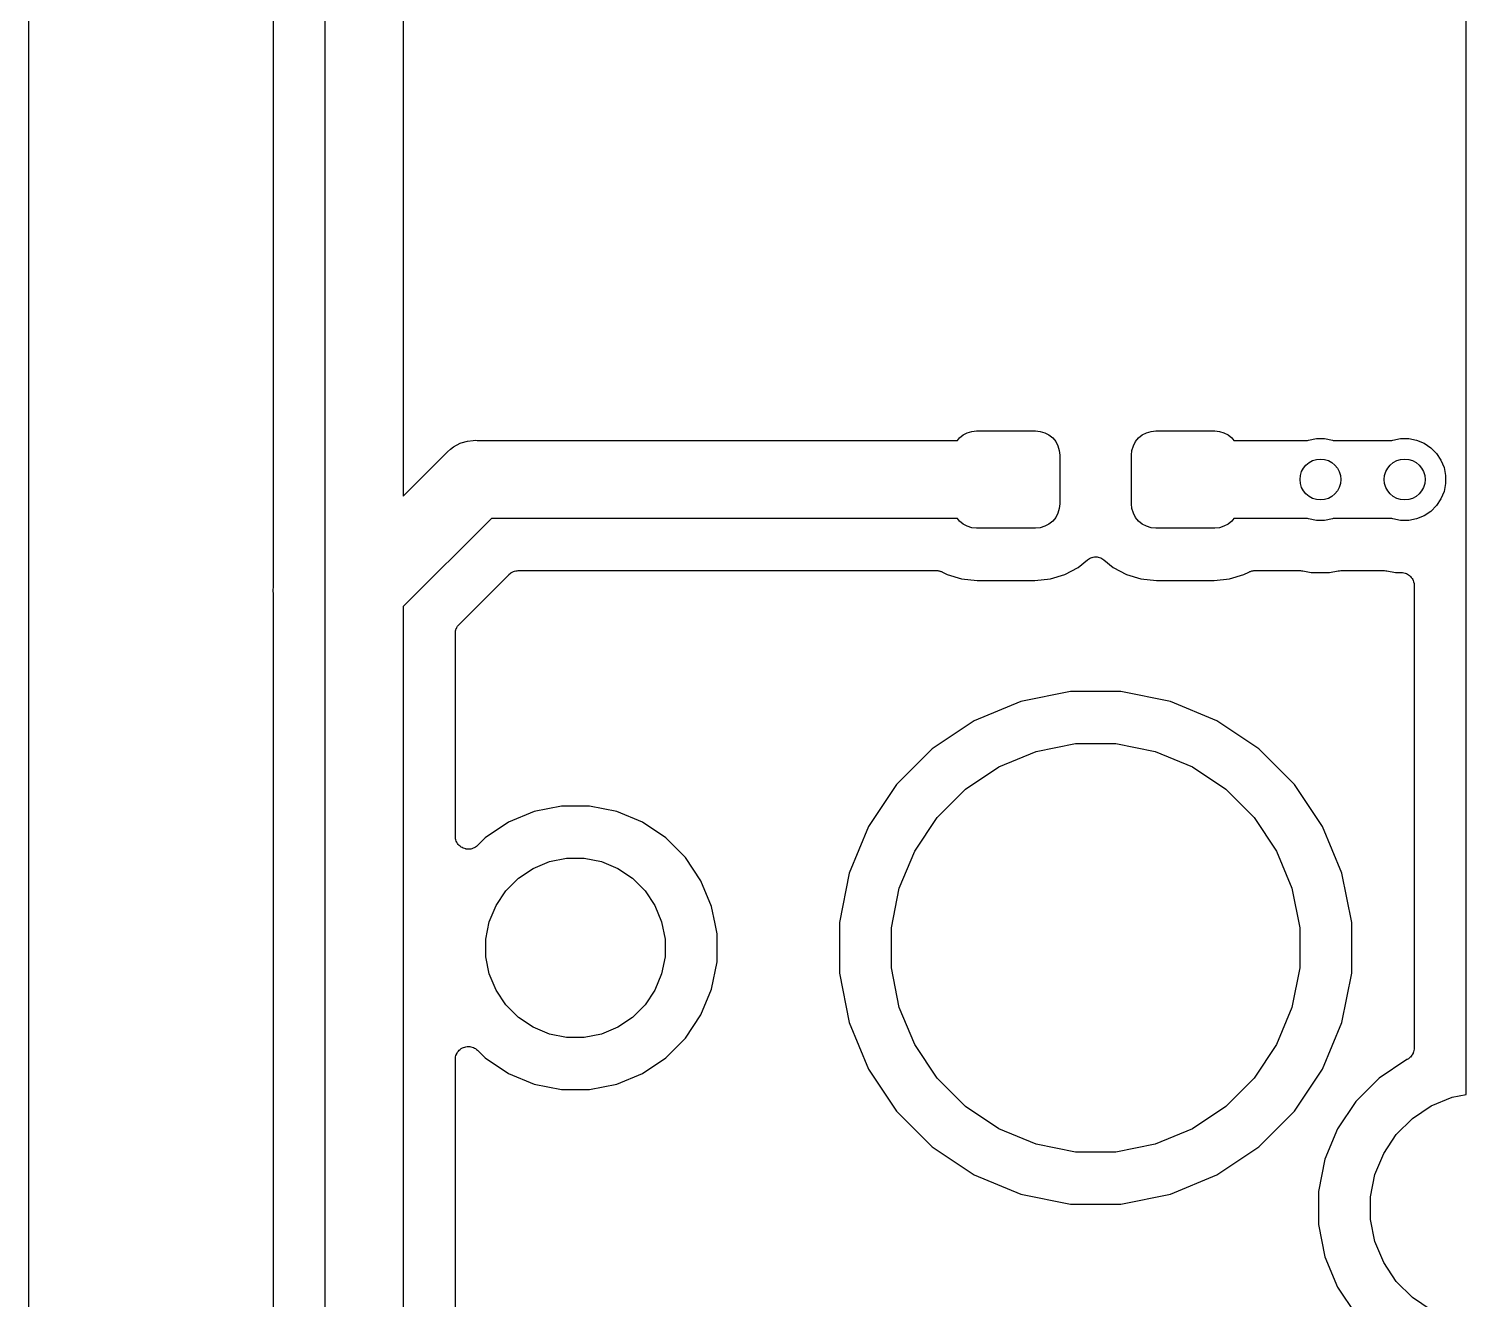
# Model space of a CAD drawing. Extents: x 1.17 to 5.78, y -4.25 to -1.29.
# Drawn here: x 1.171 to 1.724, y -3.247 to -2.759 of the extents above; entities that cross this region are included whole.
import ezdxf

# ---------------------------------------------------------------- set-up
doc = ezdxf.new("R2010")
doc.units = 0
doc.header["$MEASUREMENT"] = 0
doc.layers.add('BLACK', color=7, linetype='CONTINUOUS')

msp = doc.modelspace()

# ---------------------------------------------------------------- linework, layer by layer
at = {"layer": 'BLACK', "linetype": 'CONTINUOUS'}
for p, q in [((1.17098, -4.19914), (1.17098, -1.77627)), ((1.285, -2.97426), (1.285, -2.21557)), ((1.265, -2.2168), (1.265, -2.97304)), ((1.315, -2.22104), (1.315, -2.93879)), ((1.72368, -3.13574), (1.72368, -2.50608)), ((1.33722, -2.91833), (1.33969, -2.91758)), ((1.33969, -2.91758), (1.3419, -2.91737)), ((1.3419, -2.91737), (1.34263, -2.91729)), ((1.3419, -2.91737), (1.3419, -2.91737)), ((1.34263, -2.91729), (1.34337, -2.91737)), ((1.34337, -2.91737), (1.52801, -2.91737)), ((1.52801, -2.91737), (1.5288, -2.91641)), ((1.5288, -2.91641), (1.53022, -2.91524)), ((1.53022, -2.91524), (1.53184, -2.91438)), ((1.53184, -2.91438), (1.53359, -2.91385)), ((1.53359, -2.91385), (1.53542, -2.91367)), ((1.53542, -2.91367), (1.55805, -2.91367)), ((1.55805, -2.91367), (1.55988, -2.91385)), ((1.55988, -2.91385), (1.56163, -2.91438)), ((1.56163, -2.91438), (1.56325, -2.91524)), ((1.56325, -2.91524), (1.56467, -2.91641)), ((1.56467, -2.91641), (1.56583, -2.91782)), ((1.56583, -2.91782), (1.56669, -2.91944)), ((1.59568, -2.91944), (1.59654, -2.91782)), ((1.59654, -2.91782), (1.5977, -2.91641)), ((1.5977, -2.91641), (1.59912, -2.91524)), ((1.59912, -2.91524), (1.60074, -2.91438)), ((1.60074, -2.91438), (1.60249, -2.91385)), ((1.60249, -2.91385), (1.60431, -2.91367)), ((1.60431, -2.91367), (1.62695, -2.91367)), ((1.62695, -2.91367), (1.62878, -2.91385)), ((1.62878, -2.91385), (1.63053, -2.91438)), ((1.63053, -2.91438), (1.63215, -2.91524)), ((1.63215, -2.91524), (1.63356, -2.91641)), ((1.63356, -2.91641), (1.63435, -2.91737)), ((1.63435, -2.91737), (1.66269, -2.91737)), ((1.66269, -2.91737), (1.66304, -2.91722)), ((1.66304, -2.91722), (1.66608, -2.91662)), ((1.66608, -2.91662), (1.66918, -2.91662)), ((1.66918, -2.91662), (1.67223, -2.91722)), ((1.67223, -2.91722), (1.67257, -2.91737)), ((1.67257, -2.91737), (1.69506, -2.91737)), ((1.69506, -2.91737), (1.69541, -2.91722)), ((1.69541, -2.91722), (1.69845, -2.91662)), ((1.69845, -2.91662), (1.70155, -2.91662)), ((1.70155, -2.91662), (1.70459, -2.91722)), ((1.70459, -2.91722), (1.70746, -2.91841)), ((1.315, -2.93879), (1.3315, -2.92228)), ((1.3315, -2.92228), (1.33197, -2.92171)), ((1.33197, -2.92171), (1.33316, -2.92074)), ((1.33316, -2.92074), (1.33426, -2.91984)), ((1.33426, -2.91984), (1.33686, -2.91844)), ((1.33686, -2.91844), (1.33722, -2.91833)), ((1.56669, -2.91944), (1.56722, -2.92119)), ((1.56722, -2.92119), (1.5674, -2.92302)), ((1.5674, -2.92302), (1.5674, -2.94172)), ((1.59496, -2.92302), (1.59514, -2.92119)), ((1.59496, -2.94172), (1.59496, -2.92302)), ((1.59514, -2.92119), (1.59568, -2.91944)), ((1.70746, -2.91841), (1.71004, -2.92014)), ((1.71004, -2.92014), (1.71223, -2.92233)), ((1.71223, -2.92233), (1.71396, -2.92491)), ((1.71396, -2.92491), (1.71514, -2.92777)), ((1.71514, -2.92777), (1.71575, -2.93082)), ((1.71575, -2.93392), (1.71514, -2.93696)), ((1.71575, -2.93082), (1.71575, -2.93392)), ((1.71396, -2.93983), (1.71223, -2.94241)), ((1.71514, -2.93696), (1.71396, -2.93983)), ((1.56669, -2.9453), (1.56583, -2.94691)), ((1.56722, -2.94354), (1.56669, -2.9453)), ((1.5674, -2.94172), (1.56722, -2.94354)), ((1.59514, -2.94354), (1.59496, -2.94172)), ((1.59568, -2.9453), (1.59514, -2.94354)), ((1.59654, -2.94691), (1.59568, -2.9453)), ((1.71004, -2.9446), (1.70746, -2.94632)), ((1.71223, -2.94241), (1.71004, -2.9446)), ((1.34885, -2.94737), (1.315, -2.98121)), ((1.52801, -2.94737), (1.34885, -2.94737)), ((1.5288, -2.94833), (1.52801, -2.94737)), ((1.53022, -2.94949), (1.5288, -2.94833)), ((1.53184, -2.95036), (1.53022, -2.94949)), ((1.53359, -2.95089), (1.53184, -2.95036)), ((1.53542, -2.95107), (1.53359, -2.95089)), ((1.55805, -2.95107), (1.53542, -2.95107)), ((1.55988, -2.95089), (1.55805, -2.95107)), ((1.56163, -2.95036), (1.55988, -2.95089)), ((1.56325, -2.94949), (1.56163, -2.95036)), ((1.56467, -2.94833), (1.56325, -2.94949)), ((1.56583, -2.94691), (1.56467, -2.94833)), ((1.5977, -2.94833), (1.59654, -2.94691)), ((1.59912, -2.94949), (1.5977, -2.94833)), ((1.60074, -2.95036), (1.59912, -2.94949)), ((1.60249, -2.95089), (1.60074, -2.95036)), ((1.60431, -2.95107), (1.60249, -2.95089)), ((1.62695, -2.95107), (1.60431, -2.95107)), ((1.62878, -2.95089), (1.62695, -2.95107)), ((1.63053, -2.95036), (1.62878, -2.95089)), ((1.63215, -2.94949), (1.63053, -2.95036)), ((1.63356, -2.94833), (1.63215, -2.94949)), ((1.63435, -2.94737), (1.63356, -2.94833)), ((1.66269, -2.94737), (1.63435, -2.94737)), ((1.66304, -2.94751), (1.66269, -2.94737)), ((1.66608, -2.94812), (1.66304, -2.94751)), ((1.66918, -2.94812), (1.66608, -2.94812)), ((1.67223, -2.94751), (1.66918, -2.94812)), ((1.67257, -2.94737), (1.67223, -2.94751)), ((1.69506, -2.94737), (1.67257, -2.94737)), ((1.69541, -2.94751), (1.69506, -2.94737)), ((1.69845, -2.94812), (1.69541, -2.94751)), ((1.70155, -2.94812), (1.69845, -2.94812)), ((1.70459, -2.94751), (1.70155, -2.94812)), ((1.70746, -2.94632), (1.70459, -2.94751)), ((1.57932, -2.9625), (1.57975, -2.96232)), ((1.57975, -2.96232), (1.57977, -2.96232)), ((1.57977, -2.96232), (1.57979, -2.96231)), ((1.57979, -2.96231), (1.58025, -2.96223)), ((1.58025, -2.96223), (1.58071, -2.96214)), ((1.58071, -2.96214), (1.58073, -2.96214)), ((1.58073, -2.96214), (1.58075, -2.96213)), ((1.58075, -2.96213), (1.58122, -2.96214)), ((1.58122, -2.96214), (1.58169, -2.96214)), ((1.58169, -2.96214), (1.58171, -2.96214)), ((1.58171, -2.96214), (1.58173, -2.96214)), ((1.58173, -2.96214), (1.58219, -2.96224)), ((1.58219, -2.96224), (1.58264, -2.96233)), ((1.58264, -2.96233), (1.58266, -2.96234)), ((1.58266, -2.96234), (1.58268, -2.96234)), ((1.58268, -2.96234), (1.58312, -2.96253)), ((1.35648, -2.96817), (1.35689, -2.96796)), ((1.35689, -2.96796), (1.3573, -2.96774)), ((1.3573, -2.96774), (1.35732, -2.96774)), ((1.35732, -2.96774), (1.35734, -2.96773)), ((1.35734, -2.96773), (1.35779, -2.9676)), ((1.35779, -2.9676), (1.35823, -2.96746)), ((1.35823, -2.96746), (1.35826, -2.96746)), ((1.35826, -2.96746), (1.35828, -2.96745)), ((1.35828, -2.96745), (1.35874, -2.96741)), ((1.35874, -2.96741), (1.3592, -2.96737)), ((1.3592, -2.96737), (1.51998, -2.96737)), ((1.51998, -2.96737), (1.52005, -2.96737)), ((1.52005, -2.96737), (1.52027, -2.96739)), ((1.52027, -2.96739), (1.52048, -2.96739)), ((1.52048, -2.96739), (1.52075, -2.96745)), ((1.52075, -2.96745), (1.52102, -2.96748)), ((1.52102, -2.96748), (1.52123, -2.96754)), ((1.52123, -2.96754), (1.52144, -2.96758)), ((1.52144, -2.96758), (1.52169, -2.96769)), ((1.52169, -2.96769), (1.52195, -2.96777)), ((1.52195, -2.96777), (1.52214, -2.96788)), ((1.52214, -2.96788), (1.52234, -2.96796)), ((1.52234, -2.96796), (1.52415, -2.96892)), ((1.56932, -2.96892), (1.57441, -2.9662)), ((1.57441, -2.9662), (1.57801, -2.96325)), ((1.57801, -2.96325), (1.57803, -2.96323)), ((1.57803, -2.96323), (1.57804, -2.96323)), ((1.57804, -2.96323), (1.57807, -2.96321)), ((1.57804, -2.96323), (1.57804, -2.96323)), ((1.57807, -2.96321), (1.57846, -2.96295)), ((1.57846, -2.96295), (1.57885, -2.96269)), ((1.57885, -2.96269), (1.57887, -2.96269)), ((1.57887, -2.96269), (1.57888, -2.96267)), ((1.57888, -2.96267), (1.57932, -2.9625)), ((1.58312, -2.96253), (1.58354, -2.96271)), ((1.58354, -2.96271), (1.58356, -2.96272)), ((1.58356, -2.96272), (1.58358, -2.96273)), ((1.58358, -2.96273), (1.58397, -2.96299)), ((1.58397, -2.96299), (1.58436, -2.96325)), ((1.58436, -2.96325), (1.58795, -2.9662)), ((1.58795, -2.9662), (1.59304, -2.96892)), ((1.63822, -2.96892), (1.64003, -2.96796)), ((1.64003, -2.96796), (1.64009, -2.96793)), ((1.64009, -2.96793), (1.64029, -2.96785)), ((1.64029, -2.96785), (1.64048, -2.96774)), ((1.64048, -2.96774), (1.64074, -2.96767)), ((1.64074, -2.96767), (1.641, -2.96756)), ((1.641, -2.96756), (1.64121, -2.96752)), ((1.64121, -2.96752), (1.64141, -2.96746)), ((1.64141, -2.96746), (1.64169, -2.96744)), ((1.64169, -2.96744), (1.64195, -2.96739)), ((1.64195, -2.96739), (1.64217, -2.96739)), ((1.64217, -2.96739), (1.64238, -2.96737)), ((1.64238, -2.96737), (1.65986, -2.96737)), ((1.65986, -2.96737), (1.65986, -2.96737)), ((1.65986, -2.96737), (1.65986, -2.96737)), ((1.65986, -2.96737), (1.65986, -2.96737)), ((1.65986, -2.96737), (1.65993, -2.96737)), ((1.65993, -2.96737), (1.66038, -2.96742)), ((1.66038, -2.96742), (1.66083, -2.96746)), ((1.66083, -2.96746), (1.66411, -2.96812)), ((1.67115, -2.96812), (1.67443, -2.96746)), ((1.67443, -2.96746), (1.67444, -2.96746)), ((1.67444, -2.96746), (1.6745, -2.96745)), ((1.67444, -2.96746), (1.67444, -2.96746)), ((1.6745, -2.96745), (1.67495, -2.96741)), ((1.67495, -2.96741), (1.67541, -2.96737)), ((1.67541, -2.96737), (1.69223, -2.96737)), ((1.69223, -2.96737), (1.69223, -2.96737)), ((1.69223, -2.96737), (1.69223, -2.96737)), ((1.69223, -2.96737), (1.69223, -2.96737)), ((1.69223, -2.96737), (1.6923, -2.96737)), ((1.6923, -2.96737), (1.69275, -2.96742)), ((1.69275, -2.96742), (1.6932, -2.96746)), ((1.6932, -2.96746), (1.69648, -2.96812)), ((1.265, -2.97311), (1.26498, -2.97331)), ((1.26498, -2.97331), (1.26498, -2.97353)), ((1.265, -2.97304), (1.265, -2.97311)), ((1.33646, -2.98803), (1.35567, -2.96883)), ((1.35567, -2.96883), (1.35568, -2.96882)), ((1.35568, -2.96882), (1.35572, -2.96878)), ((1.35568, -2.96882), (1.35568, -2.96882)), ((1.35568, -2.96882), (1.35568, -2.96882)), ((1.35572, -2.96878), (1.35608, -2.96849)), ((1.35608, -2.96849), (1.35643, -2.9682)), ((1.35643, -2.9682), (1.35646, -2.96819)), ((1.35646, -2.96819), (1.35648, -2.96817)), ((1.52415, -2.96892), (1.52967, -2.9706)), ((1.52967, -2.9706), (1.53566, -2.97119)), ((1.53566, -2.97119), (1.55781, -2.97119)), ((1.55781, -2.97119), (1.5638, -2.9706)), ((1.5638, -2.9706), (1.56932, -2.96892)), ((1.59304, -2.96892), (1.59857, -2.9706)), ((1.59857, -2.9706), (1.60456, -2.97119)), ((1.60456, -2.97119), (1.62671, -2.97119)), ((1.62671, -2.97119), (1.6327, -2.9706)), ((1.6327, -2.9706), (1.63822, -2.96892)), ((1.66411, -2.96812), (1.67115, -2.96812)), ((1.69648, -2.96812), (1.69868, -2.96812)), ((1.69868, -2.96812), (1.69872, -2.96812)), ((1.69872, -2.96812), (1.69872, -2.96812)), ((1.69872, -2.96812), (1.69872, -2.96812)), ((1.69872, -2.96812), (1.69875, -2.96812)), ((1.69875, -2.96812), (1.69922, -2.96817)), ((1.69922, -2.96817), (1.69969, -2.96822)), ((1.69969, -2.96822), (1.69971, -2.96822)), ((1.69971, -2.96822), (1.69972, -2.96822)), ((1.69972, -2.96822), (1.70017, -2.96837)), ((1.70017, -2.96837), (1.70062, -2.96851)), ((1.70062, -2.96851), (1.70064, -2.96851)), ((1.70064, -2.96851), (1.70065, -2.96852)), ((1.70065, -2.96852), (1.70107, -2.96875)), ((1.70107, -2.96875), (1.70148, -2.96897)), ((1.70148, -2.96897), (1.70149, -2.96898)), ((1.70149, -2.96898), (1.70151, -2.96899)), ((1.70151, -2.96899), (1.70187, -2.96929)), ((1.70187, -2.96929), (1.70223, -2.96959)), ((1.70223, -2.96959), (1.70224, -2.96961)), ((1.70224, -2.96961), (1.70226, -2.96962)), ((1.70226, -2.96962), (1.70255, -2.96998)), ((1.70255, -2.96998), (1.70285, -2.97035)), ((1.70285, -2.97035), (1.70286, -2.97036)), ((1.70286, -2.97036), (1.70287, -2.97038)), ((1.70287, -2.97038), (1.70309, -2.97079)), ((1.70309, -2.97079), (1.70331, -2.97121)), ((1.70331, -2.97121), (1.70331, -2.97123)), ((1.70331, -2.97123), (1.70332, -2.97124)), ((1.70332, -2.97124), (1.70345, -2.97169)), ((1.70345, -2.97169), (1.70359, -2.97214)), ((1.70359, -2.97214), (1.70359, -2.97216)), ((1.70359, -2.97216), (1.7036, -2.97218)), ((1.7036, -2.97218), (1.70364, -2.97265)), ((1.70364, -2.97265), (1.70368, -2.97312)), ((1.70368, -2.97312), (1.70368, -3.13451)), ((1.26498, -2.97353), (1.26483, -2.975)), ((1.26483, -2.975), (1.26498, -2.97647)), ((1.26498, -2.97647), (1.26498, -2.97654)), ((1.26498, -2.97654), (1.26498, -2.97675)), ((1.26498, -2.97675), (1.265, -2.97696)), ((1.265, -2.97696), (1.265, -3.37303)), ((1.28493, -2.975), (1.285, -2.97426)), ((1.285, -2.97574), (1.28493, -2.975)), ((1.285, -3.37426), (1.285, -2.97574)), ((1.315, -2.98121), (1.315, -3.36879)), ((1.33511, -2.99053), (1.33525, -2.99009)), ((1.33525, -2.99009), (1.33538, -2.98965)), ((1.33538, -2.98965), (1.3354, -2.98962)), ((1.3354, -2.9896), (1.33563, -2.98919)), ((1.3354, -2.98962), (1.3354, -2.9896)), ((1.33563, -2.98919), (1.33585, -2.98879)), ((1.33585, -2.98879), (1.33586, -2.98877)), ((1.33586, -2.98877), (1.33587, -2.98874)), ((1.33587, -2.98874), (1.33617, -2.98839)), ((1.33617, -2.98839), (1.33646, -2.98803)), ((1.335, -2.9915), (1.33505, -2.99104)), ((1.335, -2.99155), (1.335, -2.9915)), ((1.335, -2.99157), (1.335, -2.99155)), ((1.335, -2.99155), (1.335, -2.99155)), ((1.335, -2.99155), (1.335, -2.99155)), ((1.335, -3.06948), (1.335, -2.99157)), ((1.33505, -2.99104), (1.3351, -2.99058)), ((1.3351, -2.99058), (1.33511, -2.99056)), ((1.33511, -2.99056), (1.33511, -2.99053)), ((1.55245, -3.01765), (1.53453, -3.02508)), ((1.57148, -3.01387), (1.55245, -3.01765)), ((1.59089, -3.01387), (1.57148, -3.01387)), ((1.60992, -3.01765), (1.59089, -3.01387)), ((1.62784, -3.02508), (1.60992, -3.01765)), ((1.53453, -3.02508), (1.51839, -3.03586)), ((1.64397, -3.03586), (1.62784, -3.02508)), ((1.55829, -3.03688), (1.57345, -3.03387)), ((1.57345, -3.03387), (1.58892, -3.03387)), ((1.58892, -3.03387), (1.60408, -3.03688)), ((1.51839, -3.03586), (1.50467, -3.04958)), ((1.544, -3.0428), (1.55829, -3.03688)), ((1.60408, -3.03688), (1.61837, -3.0428)), ((1.65769, -3.04958), (1.64397, -3.03586)), ((1.53114, -3.05139), (1.544, -3.0428)), ((1.61837, -3.0428), (1.63122, -3.05139)), ((1.50467, -3.04958), (1.49389, -3.06571)), ((1.66847, -3.06571), (1.65769, -3.04958)), ((1.52021, -3.06233), (1.53114, -3.05139)), ((1.63122, -3.05139), (1.64216, -3.06233)), ((1.3653, -3.06001), (1.35539, -3.06412)), ((1.37582, -3.05792), (1.3653, -3.06001)), ((1.38655, -3.05792), (1.37582, -3.05792)), ((1.39707, -3.06001), (1.38655, -3.05792)), ((1.40697, -3.06412), (1.39707, -3.06001)), ((1.35539, -3.06412), (1.34647, -3.07007)), ((1.41589, -3.07007), (1.40697, -3.06412)), ((1.49389, -3.06571), (1.48647, -3.08364)), ((1.51162, -3.07518), (1.52021, -3.06233)), ((1.64216, -3.06233), (1.65075, -3.07518)), ((1.6759, -3.08364), (1.66847, -3.06571)), ((1.33505, -3.06996), (1.335, -3.06948)), ((1.33509, -3.07043), (1.33505, -3.06996)), ((1.33509, -3.07044), (1.33509, -3.07043)), ((1.3351, -3.07045), (1.33509, -3.07044)), ((1.33523, -3.07091), (1.3351, -3.07045)), ((1.33537, -3.07137), (1.33523, -3.07091)), ((1.33538, -3.07138), (1.33537, -3.07137)), ((1.33537, -3.07137), (1.33537, -3.07137)), ((1.3356, -3.07181), (1.33538, -3.07138)), ((1.33583, -3.07223), (1.3356, -3.07181)), ((1.33583, -3.07224), (1.33583, -3.07223)), ((1.33584, -3.07224), (1.33583, -3.07224)), ((1.33614, -3.07261), (1.33584, -3.07224)), ((1.33644, -3.07299), (1.33614, -3.07261)), ((1.33645, -3.07299), (1.33644, -3.07299)), ((1.33645, -3.073), (1.33645, -3.07299)), ((1.33682, -3.07331), (1.33645, -3.073)), ((1.34354, -3.07301), (1.3435, -3.07305)), ((1.34647, -3.07007), (1.34354, -3.07301)), ((1.42348, -3.07766), (1.41589, -3.07007)), ((1.33719, -3.07361), (1.33682, -3.07331)), ((1.3372, -3.07362), (1.33719, -3.07361)), ((1.33763, -3.07385), (1.3372, -3.07362)), ((1.3372, -3.07362), (1.3372, -3.07362)), ((1.33805, -3.07408), (1.33763, -3.07385)), ((1.33806, -3.07409), (1.33805, -3.07408)), ((1.33805, -3.07408), (1.33805, -3.07408)), ((1.33852, -3.07423), (1.33806, -3.07409)), ((1.33898, -3.07437), (1.33852, -3.07423)), ((1.33899, -3.07437), (1.33898, -3.07437)), ((1.33899, -3.07438), (1.33899, -3.07437)), ((1.33947, -3.07443), (1.33899, -3.07438)), ((1.33995, -3.07448), (1.33947, -3.07443)), ((1.33996, -3.07448), (1.33995, -3.07448)), ((1.33997, -3.07448), (1.33996, -3.07448)), ((1.34044, -3.07443), (1.33997, -3.07448)), ((1.34092, -3.07439), (1.34044, -3.07443)), ((1.34093, -3.07439), (1.34092, -3.07439)), ((1.34094, -3.07439), (1.34093, -3.07439)), ((1.34139, -3.07426), (1.34094, -3.07439)), ((1.34186, -3.07412), (1.34139, -3.07426)), ((1.34187, -3.07411), (1.34186, -3.07412)), ((1.34186, -3.07412), (1.34186, -3.07412)), ((1.3423, -3.07389), (1.34187, -3.07411)), ((1.34272, -3.07367), (1.3423, -3.07389)), ((1.34273, -3.07367), (1.34272, -3.07367)), ((1.34274, -3.07366), (1.34273, -3.07367)), ((1.34311, -3.07336), (1.34274, -3.07366)), ((1.34349, -3.07306), (1.34311, -3.07336)), ((1.3435, -3.07305), (1.34349, -3.07306)), ((1.3435, -3.07305), (1.3435, -3.07305)), ((1.3435, -3.07305), (1.3435, -3.07305)), ((1.37114, -3.07924), (1.37779, -3.07792)), ((1.37779, -3.07792), (1.38458, -3.07792)), ((1.38458, -3.07792), (1.39123, -3.07924)), ((1.42944, -3.08658), (1.42348, -3.07766)), ((1.5057, -3.08947), (1.51162, -3.07518)), ((1.65075, -3.07518), (1.65667, -3.08947)), ((1.35922, -3.08561), (1.36487, -3.08184)), ((1.36487, -3.08184), (1.37114, -3.07924)), ((1.39123, -3.07924), (1.3975, -3.08184)), ((1.3975, -3.08184), (1.40314, -3.08561)), ((1.48647, -3.08364), (1.48268, -3.10267)), ((1.67968, -3.10267), (1.6759, -3.08364)), ((1.35443, -3.09041), (1.35922, -3.08561)), ((1.40314, -3.08561), (1.40794, -3.09041)), ((1.43354, -3.09649), (1.42944, -3.08658)), ((1.50268, -3.10464), (1.5057, -3.08947)), ((1.65667, -3.08947), (1.65968, -3.10464)), ((1.35066, -3.09605), (1.35443, -3.09041)), ((1.40794, -3.09041), (1.41171, -3.09605)), ((1.34806, -3.10232), (1.35066, -3.09605)), ((1.41171, -3.09605), (1.41431, -3.10232)), ((1.43487, -3.10315), (1.43354, -3.09649)), ((1.34673, -3.10897), (1.34806, -3.10232)), ((1.41431, -3.10232), (1.41563, -3.10897)), ((1.43563, -3.107), (1.43487, -3.10315)), ((1.48268, -3.10267), (1.48268, -3.12207)), ((1.50268, -3.1201), (1.50268, -3.10464)), ((1.65968, -3.10464), (1.65968, -3.1201)), ((1.67968, -3.12207), (1.67968, -3.10267)), ((1.34673, -3.11576), (1.34673, -3.10897)), ((1.41563, -3.10897), (1.41563, -3.11576)), ((1.43563, -3.11773), (1.43563, -3.107)), ((1.34806, -3.12242), (1.34673, -3.11576)), ((1.41563, -3.11576), (1.41431, -3.12242)), ((1.35066, -3.12869), (1.34806, -3.12242)), ((1.41431, -3.12242), (1.41171, -3.12869)), ((1.43354, -3.12825), (1.43563, -3.11773)), ((1.48268, -3.12207), (1.48647, -3.1411)), ((1.5057, -3.13527), (1.50268, -3.1201)), ((1.65968, -3.1201), (1.65667, -3.13527)), ((1.6759, -3.1411), (1.67968, -3.12207)), ((1.42944, -3.13816), (1.43354, -3.12825)), ((1.35443, -3.13433), (1.35066, -3.12869)), ((1.41171, -3.12869), (1.40794, -3.13433)), ((1.35922, -3.13913), (1.35443, -3.13433)), ((1.36487, -3.1429), (1.35922, -3.13913)), ((1.40314, -3.13913), (1.3975, -3.1429)), ((1.40794, -3.13433), (1.40314, -3.13913)), ((1.42348, -3.14708), (1.42944, -3.13816)), ((1.51162, -3.14955), (1.5057, -3.13527)), ((1.65667, -3.13527), (1.65075, -3.14955)), ((1.70368, -3.13451), (1.70368, -3.13451)), ((1.70368, -3.13451), (1.70368, -3.15083)), ((1.72368, -3.1687), (1.72368, -3.13574)), ((1.72368, -3.13574), (1.72368, -3.13574)), ((1.37114, -3.14549), (1.36487, -3.1429)), ((1.3975, -3.1429), (1.39123, -3.14549)), ((1.48647, -3.1411), (1.49389, -3.15902)), ((1.66847, -3.15902), (1.6759, -3.1411)), ((1.33859, -3.15049), (1.33905, -3.15035)), ((1.33905, -3.15035), (1.33905, -3.15035)), ((1.33905, -3.15035), (1.33906, -3.15035)), ((1.33906, -3.15035), (1.33954, -3.1503)), ((1.33954, -3.1503), (1.34002, -3.15026)), ((1.34002, -3.15026), (1.34003, -3.15026)), ((1.34003, -3.15026), (1.34003, -3.15026)), ((1.34003, -3.15026), (1.34051, -3.15031)), ((1.34051, -3.15031), (1.34099, -3.15036)), ((1.34099, -3.15036), (1.341, -3.15036)), ((1.341, -3.15036), (1.34101, -3.15036)), ((1.34101, -3.15036), (1.34147, -3.1505)), ((1.37779, -3.14682), (1.37114, -3.14549)), ((1.38458, -3.14682), (1.37779, -3.14682)), ((1.39123, -3.14549), (1.38458, -3.14682)), ((1.41589, -3.15466), (1.42348, -3.14708)), ((1.52021, -3.16241), (1.51162, -3.14955)), ((1.65075, -3.14955), (1.64216, -3.16241)), ((1.335, -3.15519), (1.33505, -3.15471)), ((1.335, -3.1552), (1.335, -3.15519)), ((1.335, -3.15521), (1.335, -3.1552)), ((1.335, -3.1552), (1.335, -3.1552)), ((1.335, -3.15526), (1.335, -3.15521)), ((1.335, -3.35843), (1.335, -3.15526)), ((1.33505, -3.15471), (1.33511, -3.15423)), ((1.33511, -3.15422), (1.33525, -3.15376)), ((1.33511, -3.15423), (1.33511, -3.15422)), ((1.33511, -3.15423), (1.33511, -3.15423)), ((1.33525, -3.15376), (1.3354, -3.1533)), ((1.3354, -3.15329), (1.33564, -3.15286)), ((1.3354, -3.1533), (1.3354, -3.15329)), ((1.3354, -3.1533), (1.3354, -3.1533)), ((1.33564, -3.15286), (1.33586, -3.15245)), ((1.33586, -3.15245), (1.33587, -3.15244)), ((1.33587, -3.15243), (1.33618, -3.15207)), ((1.33587, -3.15244), (1.33587, -3.15243)), ((1.33618, -3.15207), (1.33649, -3.1517)), ((1.33649, -3.1517), (1.3365, -3.15169)), ((1.3365, -3.15168), (1.33687, -3.15139)), ((1.3365, -3.15169), (1.3365, -3.15168)), ((1.33687, -3.15139), (1.33725, -3.15108)), ((1.33725, -3.15108), (1.33726, -3.15108)), ((1.33726, -3.15107), (1.33769, -3.15085)), ((1.33726, -3.15108), (1.33726, -3.15107)), ((1.33769, -3.15085), (1.33811, -3.15063)), ((1.33811, -3.15063), (1.33812, -3.15063)), ((1.33812, -3.15063), (1.33813, -3.15062)), ((1.33813, -3.15062), (1.33859, -3.15049)), ((1.34147, -3.1505), (1.34192, -3.15064)), ((1.34192, -3.15064), (1.34193, -3.15065)), ((1.34193, -3.15065), (1.34194, -3.15065)), ((1.34194, -3.15065), (1.34237, -3.15088)), ((1.34237, -3.15088), (1.34278, -3.1511)), ((1.34278, -3.1511), (1.34279, -3.15111)), ((1.34279, -3.15111), (1.3428, -3.15111)), ((1.3428, -3.15111), (1.34316, -3.15142)), ((1.34316, -3.15142), (1.34354, -3.15172)), ((1.34354, -3.15172), (1.34647, -3.15466)), ((1.34647, -3.15466), (1.35539, -3.16062)), ((1.40697, -3.16062), (1.41589, -3.15466)), ((1.70085, -3.15531), (1.6902, -3.16243)), ((1.70101, -3.15523), (1.70085, -3.15531)), ((1.70142, -3.15501), (1.70101, -3.15523)), ((1.70144, -3.155), (1.70142, -3.15501)), ((1.70146, -3.15499), (1.70144, -3.155)), ((1.70182, -3.15469), (1.70146, -3.15499)), ((1.70218, -3.1544), (1.70182, -3.15469)), ((1.7022, -3.15438), (1.70218, -3.1544)), ((1.70221, -3.15437), (1.7022, -3.15438)), ((1.70251, -3.15401), (1.70221, -3.15437)), ((1.70281, -3.15365), (1.70251, -3.15401)), ((1.70282, -3.15363), (1.70281, -3.15365)), ((1.70283, -3.15362), (1.70282, -3.15363)), ((1.70305, -3.15321), (1.70283, -3.15362)), ((1.70328, -3.1528), (1.70305, -3.15321)), ((1.70329, -3.15278), (1.70328, -3.1528)), ((1.7033, -3.15276), (1.70329, -3.15278)), ((1.70343, -3.15232), (1.7033, -3.15276)), ((1.70357, -3.15187), (1.70343, -3.15232)), ((1.70358, -3.15185), (1.70357, -3.15187)), ((1.70363, -3.15137), (1.70358, -3.15183)), ((1.70358, -3.15183), (1.70358, -3.15185)), ((1.70368, -3.1509), (1.70363, -3.15137)), ((1.70368, -3.15083), (1.70368, -3.15085)), ((1.70368, -3.15085), (1.70368, -3.15086)), ((1.70368, -3.15086), (1.70368, -3.15086)), ((1.70368, -3.15086), (1.70368, -3.1509)), ((1.35539, -3.16062), (1.3653, -3.16472)), ((1.39707, -3.16472), (1.40697, -3.16062)), ((1.49389, -3.15902), (1.50467, -3.17516)), ((1.65769, -3.17516), (1.66847, -3.15902)), ((1.3653, -3.16472), (1.37582, -3.16682)), ((1.37582, -3.16682), (1.38655, -3.16682)), ((1.38655, -3.16682), (1.39707, -3.16472)), ((1.53114, -3.17334), (1.52021, -3.16241)), ((1.64216, -3.16241), (1.63122, -3.17334)), ((1.6902, -3.16243), (1.68125, -3.17138)), ((1.68125, -3.17138), (1.67421, -3.18191)), ((1.7102, -3.17312), (1.71826, -3.16978)), ((1.71826, -3.16978), (1.72368, -3.1687)), ((1.50467, -3.17516), (1.51839, -3.18888)), ((1.544, -3.18193), (1.53114, -3.17334)), ((1.63122, -3.17334), (1.61837, -3.18193)), ((1.64397, -3.18888), (1.65769, -3.17516)), ((1.69678, -3.18413), (1.70295, -3.17796)), ((1.70295, -3.17796), (1.7102, -3.17312)), ((1.55829, -3.18785), (1.544, -3.18193)), ((1.61837, -3.18193), (1.60408, -3.18785)), ((1.67421, -3.18191), (1.66936, -3.19361)), ((1.51839, -3.18888), (1.53453, -3.19966)), ((1.57345, -3.19087), (1.55829, -3.18785)), ((1.60408, -3.18785), (1.58892, -3.19087)), ((1.62784, -3.19966), (1.64397, -3.18888)), ((1.69193, -3.19139), (1.69678, -3.18413)), ((1.58892, -3.19087), (1.57345, -3.19087)), ((1.66936, -3.19361), (1.66689, -3.20604)), ((1.68859, -3.19945), (1.69193, -3.19139)), ((1.53453, -3.19966), (1.55245, -3.20708)), ((1.60992, -3.20708), (1.62784, -3.19966)), ((1.68689, -3.20801), (1.68859, -3.19945)), ((1.55245, -3.20708), (1.57148, -3.21087)), ((1.57148, -3.21087), (1.59089, -3.21087)), ((1.59089, -3.21087), (1.60992, -3.20708)), ((1.66689, -3.20604), (1.66689, -3.2187)), ((1.68689, -3.21673), (1.68689, -3.20801)), ((1.66689, -3.2187), (1.66936, -3.23112)), ((1.68859, -3.22529), (1.68689, -3.21673)), ((1.69193, -3.23335), (1.68859, -3.22529)), ((1.66936, -3.23112), (1.67421, -3.24282)), ((1.69678, -3.2406), (1.69193, -3.23335)), ((1.67421, -3.24282), (1.68125, -3.25335)), ((1.70295, -3.24677), (1.69678, -3.2406)), ((1.7102, -3.25162), (1.70295, -3.24677))]:
    msp.add_line(p, q, dxfattribs=at)
at = {"layer": 'BLACK'}
for centre in [(1.66763, -2.93237), (1.7, -2.93237)]:
    msp.add_circle(centre, 0.00787, dxfattribs=at)

doc.saveas('drawing.dxf')
